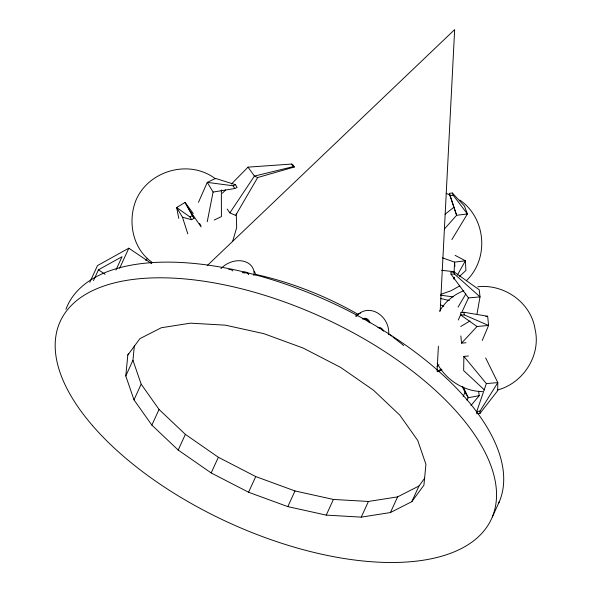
<?xml version="1.0" encoding="UTF-8"?>
<svg xmlns="http://www.w3.org/2000/svg" width="592" height="592" viewBox="0 0 592 592"><rect width="100%" height="100%" fill="white"/><g stroke="black" fill="none" stroke-linecap="round" stroke-linejoin="round"><path stroke-width="0.89" d="M468.457 355.984L463.876 356.377L463.662 370.585L484.249 389.795M463.876 356.377L486.358 383.586L476.738 411.455L476.701 413.741L479.942 413.46L497.687 390.668L497.813 382.602L485.655 357.938M479.942 413.46L479.979 411.174L497.813 382.602L486.358 383.586M437.096 371.132L438.383 346.209M440.182 311.133L454.663 29.6L207.267 265.564M454.005 272.808L454.619 262.13L442.505 257.853M127.805 355.074L139.912 338.639L161.29 327.753L190.469 323.158L225.471 325.178L263.906 333.673L303.156 348.059L340.548 367.351L373.522 390.246L399.852 415.184L417.73 440.455L425.937 464.343L423.916 485.218L411.803 501.661L390.431 512.546L361.246 517.134L326.244 515.114L287.816 506.626L248.566 492.241L211.174 472.941L178.192 450.046L151.863 425.115L133.992 399.844L125.785 375.957L127.805 355.074L128.56 353.431M125.785 375.957L132.956 360.284L134.362 345.758M454.242 277.285L453.946 279.113L453.849 277.285M477.019 313.834L480.031 296.873L479.224 289.769L454.131 271.95L450.86 272.253L451.089 274.266L468.472 297.931L480.031 296.873L454.36 273.963L454.131 271.95M207.23 221.741L213.083 192.06L207.259 182.38L215.518 178.421L235.453 184.667L237.103 187.405L234.765 188.53L213.083 192.06M232.723 241.107L236.674 227.654L236.252 213.86M482.258 340.452L488.585 325.452L487.667 316.261L463.965 312.28L460.687 312.583L460.953 315.181L477.026 326.503L488.585 325.452L464.224 314.885L460.953 315.181M198.461 202.346L207.259 182.38L233.115 185.784L235.453 184.667M89.814 282.332L97.48 265.593L128.827 248.196L151.767 263.699M93.506 280.586L98.442 269.804L122.041 256.706L115.965 269.974M119.636 268.272L128.827 248.196M133.992 399.844L141.17 384.171L132.956 360.284M151.863 425.115L159.041 409.442L141.17 384.171M178.192 450.046L185.37 434.373L159.041 409.442M211.174 472.941L218.352 457.268L185.37 434.373M248.566 492.241L255.737 476.567L294.986 490.953L333.422 499.441L368.424 501.461L397.609 496.873L418.981 485.988L424.775 478.121M287.816 506.626L294.986 490.953M326.244 515.114L333.422 499.441M361.246 517.134L368.424 501.461M390.431 512.546L397.609 496.873M411.803 501.661L418.981 485.988M492.322 516.949L499.5 501.276M458.245 320.006L460.894 314.285M461.649 312.65L468.472 297.931M463.122 396.44L465.046 392.348L462.293 386.613M439.582 311.288C444.821 301.824 453.82 294.653 463.825 290.716M457.305 275.191L465.393 260.798L455.137 255.359M231.368 184.082L248.011 167.144L291.612 164.065L292.537 164.472L294.357 167.003L257.69 177.533L235.623 215.414L229.874 212.854L227.187 209.102M458.06 307.13L465.837 293.928M451.859 239.619L467.399 213.956L464.468 206.068L452.362 193.007L449.313 193.384L456.624 215.288L444.451 228.971M466.851 400.066L468.287 397.728L479.246 395.648L478.602 391.171M229.874 212.854L254.427 176.083L293.432 166.596L294.357 167.003M145.75 260.443L147.489 258.297M470.929 405.535L479.246 395.648M460.835 335.953L461.56 343.145L477.026 326.503M222.407 193.207L225.611 189.943M466.407 280.675C489.332 258.593 486.121 218.159 459.821 200.044M459.547 276.375L465.911 270.477L465.393 260.798L454.619 262.13L454.856 266.533M436.889 366.64L438.961 364.842M445.036 214.297L453.694 207.4M187.79 233.862L182.469 217.197L176.645 207.518L189.988 216.975L192.37 215.532L185.074 202.412L176.645 207.518L178.799 218.381M182.469 217.197L191.638 219.721L194.021 218.27L185.074 202.412L193.251 213.505M459.843 285.832L451.015 290.768L441.025 294.305M460.709 326.503L469.952 320.99M437.214 371.288L441.195 369.156M214.149 220.061L221.423 216.576L221.349 189.936M437.836 371.813L441.95 369.845M497.25 390.069C523.187 383.416 541.495 355.156 534.961 328.752C530.861 302.379 503.755 283.612 477.64 286.809M450.142 195.619L453.198 195.242L467.399 213.956L456.624 215.288L449.313 193.384M451.089 274.266L454.36 273.963M485.891 316.417L487.667 316.261M461.56 343.145L465.978 342.738M476.738 411.455L479.979 411.174M441.543 270.292L454.227 271.706M482.576 391.623C463.743 391.364 446.005 379.923 437.229 363.414M440.426 295.164L453.25 296.903M440.5 298.449L449.365 300.581M257.69 177.533L254.427 176.083L248.011 167.144M440.47 304.843L443.808 306.323M446.139 193.288L450.312 195.271M218.352 457.268L255.737 476.567M215.444 178.806C189.558 158.967 148.673 170.311 135.982 200.222C127.472 221.356 132.534 248.566 151.796 262.115M98.442 269.804L105.043 274.266M291.612 164.065L293.432 166.596M190.898 212.091L201.073 226.862M465.046 392.348L468.287 397.728L463.366 387.072M233.115 185.784L234.765 188.53M199.548 223.473L200.947 225.796M192.37 215.532L194.021 218.27M189.988 216.975L191.638 219.721M452.362 193.007L453.198 195.242M463.965 312.28L464.224 314.885M356.591 316.55A19.876 16.62 59.1 0 1 377.296 312.813A19.876 16.62 59.1 0 1 388.618 334.717M355.459 316.209A19.876 16.62 59.1 0 1 360.572 312.939M362.637 318.947A4.973 4.159 59.1 0 1 369.83 322.795M377.888 327.48A4.973 4.159 59.1 0 1 383.535 331.209M362.815 318.896A4.973 4.159 59.1 0 1 368.683 322.033M378.421 327.746A4.973 4.159 59.1 0 1 382.41 330.38M220.905 268.687A19.876 15.192 -25.6 0 1 243.046 261.116A19.876 15.192 -25.6 0 1 253.938 275.591M254.308 271.195A19.876 15.192 -25.6 0 1 255.603 274.954M228.756 269.597A4.973 3.796 -25.6 0 1 232.819 270.958M242.15 272.794A4.973 3.796 -25.6 0 1 248.396 273.83M243.704 273.038A4.973 3.796 -25.6 0 1 248.736 274.555M65.941 309.276A237.155 112.798 24.6 0 1 326.029 300.122A237.155 112.798 24.6 0 1 498.797 502.904M255.389 274.377A181.885 86.506 24.6 0 1 358.13 314.367M388.611 333.94A181.885 86.506 24.6 0 1 391.564 336.093M393.021 337.181A181.885 86.506 24.6 0 1 403.737 345.58M92.426 425.5A237.155 112.798 24.6 0 0 473.829 540.666A237.155 112.798 24.6 0 0 261.316 294.276A237.155 112.798 24.6 0 0 92.426 425.5"/></g></svg>
